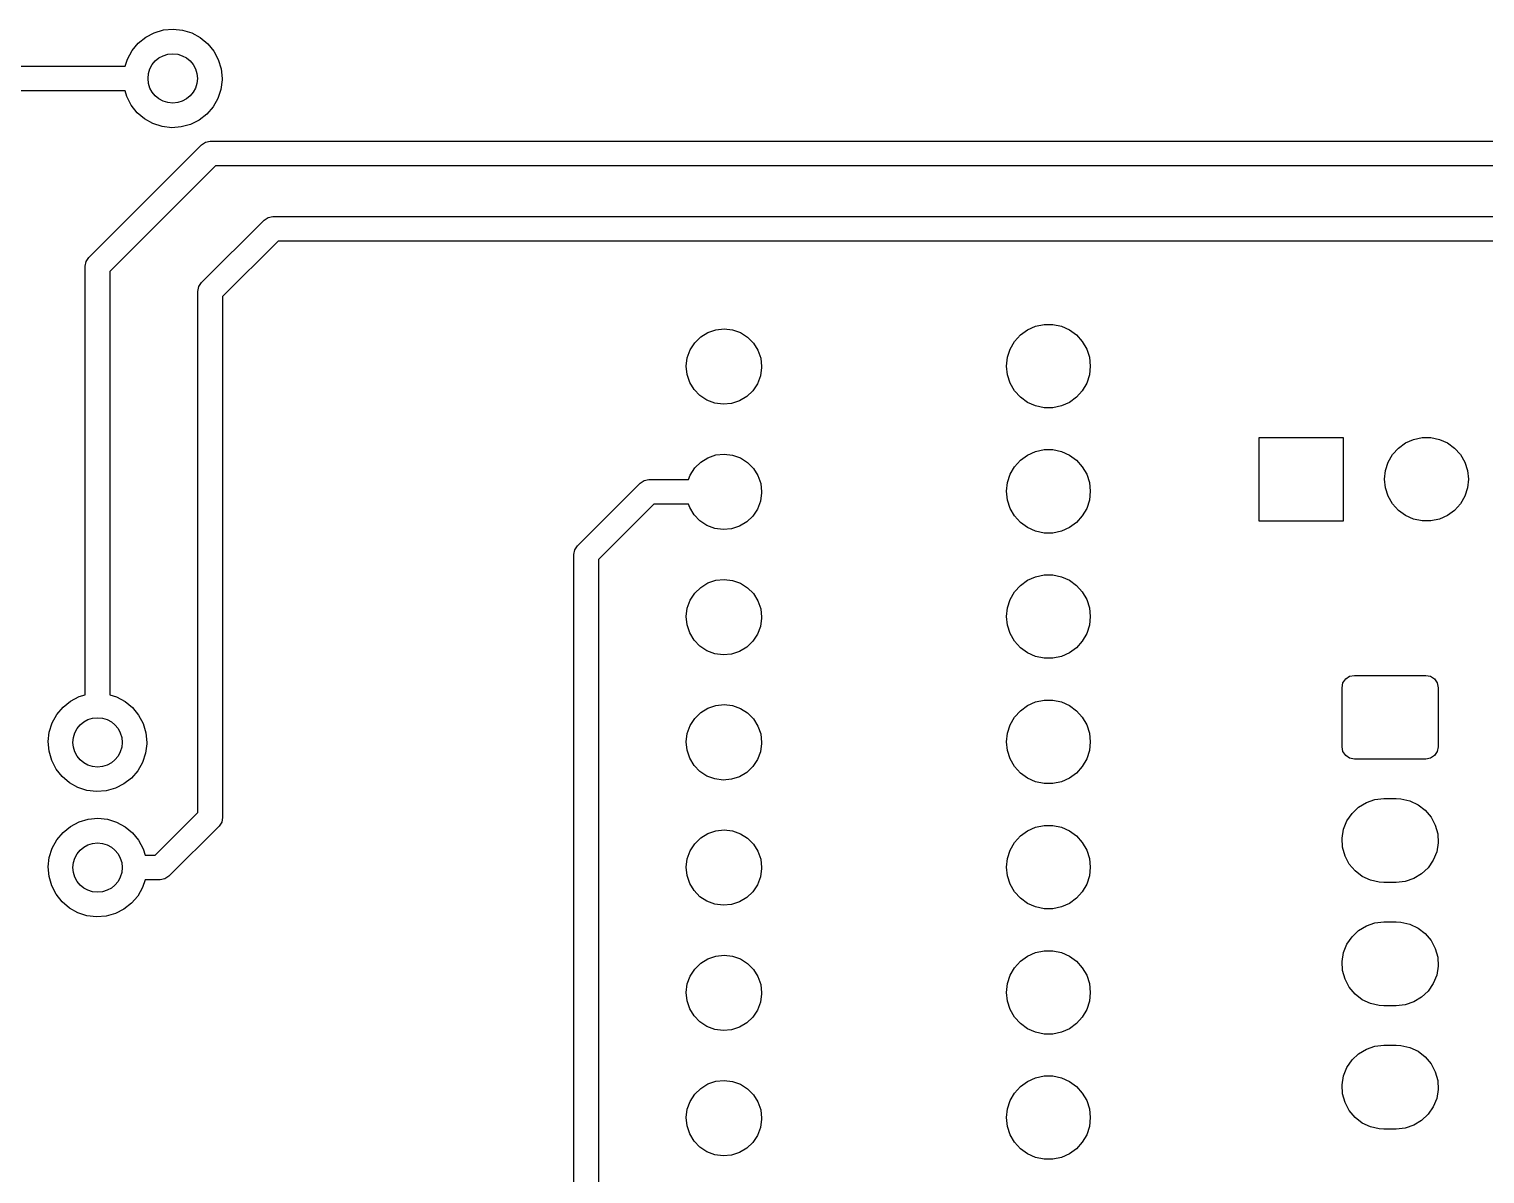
# Model space of a CAD drawing. Extents: x 3.94 to 7.51, y -4.49 to -2.62.
# Drawn here: x 4.635 to 5.797, y -3.535 to -2.621 of the extents above; entities that cross this region are included whole.
import ezdxf

# ---------------------------------------------------------------- set-up
doc = ezdxf.new("R2010")
doc.units = 0
doc.header["$MEASUREMENT"] = 0
doc.layers.add('BLACK', color=7, linetype='CONTINUOUS')

msp = doc.modelspace()

# ---------------------------------------------------------------- linework, layer by layer
at = {"layer": 'BLACK', "linetype": 'CONTINUOUS'}
for p, q in [((4.72844, -2.62706), (4.73525, -2.6235)), ((4.73525, -2.6235), (4.74262, -2.62133)), ((4.74262, -2.62133), (4.75027, -2.62063)), ((4.75027, -2.62063), (4.75792, -2.62143)), ((4.75792, -2.62143), (4.76526, -2.62371)), ((4.76526, -2.62371), (4.77202, -2.62736)), ((4.71381, -2.64449), (4.71752, -2.63776)), ((4.71752, -2.63776), (4.72245, -2.63187)), ((4.72245, -2.63187), (4.72844, -2.62706)), ((4.77202, -2.62736), (4.77794, -2.63226)), ((4.77794, -2.63226), (4.78279, -2.63821)), ((4.71202, -2.65016), (4.71381, -2.64449)), ((4.78279, -2.63821), (4.7864, -2.645)), ((4.7864, -2.645), (4.78862, -2.65235)), ((4.47, -2.65016), (4.71202, -2.65016)), ((4.78935, -2.6611), (4.78839, -2.66872)), ((4.78862, -2.65235), (4.78937, -2.66)), ((4.78937, -2.66), (4.78935, -2.6611)), ((4.71206, -2.66984), (4.47408, -2.66984)), ((4.71339, -2.67449), (4.71206, -2.66984)), ((4.78839, -2.66872), (4.78597, -2.67601)), ((4.71691, -2.68133), (4.71339, -2.67449)), ((4.72168, -2.68735), (4.71691, -2.68133)), ((4.78217, -2.68269), (4.77715, -2.68851)), ((4.78597, -2.67601), (4.78217, -2.68269)), ((4.72753, -2.69233), (4.72168, -2.68735)), ((4.73424, -2.69608), (4.72753, -2.69233)), ((4.7711, -2.69324), (4.76424, -2.69671)), ((4.77715, -2.68851), (4.7711, -2.69324)), ((4.74155, -2.69845), (4.73424, -2.69608)), ((4.74918, -2.69936), (4.74155, -2.69845)), ((4.75684, -2.69877), (4.74918, -2.69936)), ((4.76424, -2.69671), (4.75684, -2.69877)), ((4.68304, -2.80304), (4.77304, -2.71304)), ((4.77304, -2.71304), (4.77623, -2.71091)), ((4.77623, -2.71091), (4.78, -2.71016)), ((4.78, -2.71016), (6.07, -2.71016)), ((4.78408, -2.72984), (4.69984, -2.81408)), ((6.06592, -2.72984), (4.78408, -2.72984)), ((4.77304, -2.82304), (4.82304, -2.77304)), ((4.82304, -2.77304), (4.82623, -2.77091)), ((4.82623, -2.77091), (4.83, -2.77016)), ((4.83, -2.77016), (6.05, -2.77016)), ((4.83408, -2.78984), (4.78984, -2.83408)), ((6.04592, -2.78984), (4.83408, -2.78984)), ((4.68016, -2.81), (4.68091, -2.80623)), ((4.68016, -3.15205), (4.68016, -2.81)), ((4.68091, -2.80623), (4.68304, -2.80304)), ((4.69984, -2.81408), (4.69984, -3.15203)), ((4.77091, -2.82623), (4.77304, -2.82304)), ((4.77016, -2.83), (4.77091, -2.82623)), ((4.77016, -3.24592), (4.77016, -2.83)), ((4.78984, -2.83408), (4.78984, -3.25)), ((5.43228, -2.86063), (5.43867, -2.85778)), ((5.43867, -2.85778), (5.44552, -2.85633)), ((5.44552, -2.85633), (5.45251, -2.85633)), ((5.45251, -2.85633), (5.45936, -2.85778)), ((5.45936, -2.85778), (5.46575, -2.86063)), ((5.16666, -2.87096), (5.17146, -2.86627)), ((5.17146, -2.86627), (5.17718, -2.86275)), ((5.17718, -2.86275), (5.18353, -2.86058)), ((5.18353, -2.86058), (5.19021, -2.85988)), ((5.19021, -2.85988), (5.19688, -2.86068)), ((5.19688, -2.86068), (5.2032, -2.86293)), ((5.2032, -2.86293), (5.20887, -2.86653)), ((5.20887, -2.86653), (5.2136, -2.87129)), ((5.41844, -2.876), (5.42194, -2.86994)), ((5.42194, -2.86994), (5.42662, -2.86474)), ((5.42662, -2.86474), (5.43228, -2.86063)), ((5.46575, -2.86063), (5.47141, -2.86474)), ((5.47141, -2.86474), (5.47609, -2.86994)), ((5.47609, -2.86994), (5.47959, -2.876)), ((5.16073, -2.88292), (5.16302, -2.87661)), ((5.16302, -2.87661), (5.16666, -2.87096)), ((5.2136, -2.87129), (5.21716, -2.87699)), ((5.21716, -2.87699), (5.21937, -2.88333)), ((5.41628, -2.88265), (5.41844, -2.876)), ((5.47959, -2.876), (5.48175, -2.88265)), ((5.15988, -2.88958), (5.16073, -2.88292)), ((5.16054, -2.89626), (5.15988, -2.88958)), ((5.22011, -2.89084), (5.21917, -2.89749)), ((5.21937, -2.88333), (5.22012, -2.89)), ((5.22012, -2.89), (5.22011, -2.89084)), ((5.41555, -2.88961), (5.41628, -2.88265)), ((5.41628, -2.89656), (5.41555, -2.88961)), ((5.48175, -2.88265), (5.48248, -2.88961)), ((5.48248, -2.88961), (5.48175, -2.89656)), ((5.16266, -2.90263), (5.16054, -2.89626)), ((5.16614, -2.90838), (5.16266, -2.90263)), ((5.21679, -2.90377), (5.21307, -2.90936)), ((5.21917, -2.89749), (5.21679, -2.90377)), ((5.41844, -2.90322), (5.41628, -2.89656)), ((5.42194, -2.90928), (5.41844, -2.90322)), ((5.47959, -2.90322), (5.47609, -2.90928)), ((5.48175, -2.89656), (5.47959, -2.90322)), ((5.1708, -2.91321), (5.16614, -2.90838)), ((5.17642, -2.91688), (5.1708, -2.91321)), ((5.20821, -2.91399), (5.20244, -2.91743)), ((5.21307, -2.90936), (5.20821, -2.91399)), ((5.42662, -2.91448), (5.42194, -2.90928)), ((5.43228, -2.91859), (5.42662, -2.91448)), ((5.47141, -2.91448), (5.46575, -2.91859)), ((5.47609, -2.90928), (5.47141, -2.91448)), ((5.18271, -2.91922), (5.17642, -2.91688)), ((5.18937, -2.92011), (5.18271, -2.91922)), ((5.19606, -2.9195), (5.18937, -2.92011)), ((5.20244, -2.91743), (5.19606, -2.9195)), ((5.43867, -2.92143), (5.43228, -2.91859)), ((5.44552, -2.92289), (5.43867, -2.92143)), ((5.45251, -2.92289), (5.44552, -2.92289)), ((5.45936, -2.92143), (5.45251, -2.92289)), ((5.46575, -2.91859), (5.45936, -2.92143)), ((5.61732, -3.01346), (5.61732, -2.94654)), ((5.61732, -2.94654), (5.68425, -2.94654)), ((5.68425, -2.94654), (5.68425, -3.01346)), ((5.7284, -2.95513), (5.73406, -2.95102)), ((5.73406, -2.95102), (5.74045, -2.94817)), ((5.74045, -2.94817), (5.74729, -2.94672)), ((5.74729, -2.94672), (5.75429, -2.94672)), ((5.75429, -2.94672), (5.76113, -2.94817)), ((5.76113, -2.94817), (5.76752, -2.95102)), ((5.76752, -2.95102), (5.77318, -2.95513)), ((5.17146, -2.96627), (5.17718, -2.96275)), ((5.17718, -2.96275), (5.18353, -2.96058)), ((5.18353, -2.96058), (5.19021, -2.95988)), ((5.19021, -2.95988), (5.19688, -2.96068)), ((5.19688, -2.96068), (5.2032, -2.96293)), ((5.2032, -2.96293), (5.20887, -2.96653)), ((5.42662, -2.96474), (5.43228, -2.96063)), ((5.43228, -2.96063), (5.43867, -2.95778)), ((5.43867, -2.95778), (5.44552, -2.95633)), ((5.44552, -2.95633), (5.45251, -2.95633)), ((5.45251, -2.95633), (5.45936, -2.95778)), ((5.45936, -2.95778), (5.46575, -2.96063)), ((5.46575, -2.96063), (5.47141, -2.96474)), ((5.72022, -2.96639), (5.72371, -2.96033)), ((5.72371, -2.96033), (5.7284, -2.95513)), ((5.77318, -2.95513), (5.77786, -2.96033)), ((5.77786, -2.96033), (5.78136, -2.96639)), ((5.16302, -2.97661), (5.16666, -2.97096)), ((5.16666, -2.97096), (5.17146, -2.96627)), ((5.20887, -2.96653), (5.2136, -2.97129)), ((5.2136, -2.97129), (5.21716, -2.97699)), ((5.41844, -2.976), (5.42194, -2.96994)), ((5.42194, -2.96994), (5.42662, -2.96474)), ((5.47141, -2.96474), (5.47609, -2.96994)), ((5.47609, -2.96994), (5.47959, -2.976)), ((5.71732, -2.98), (5.71805, -2.97304)), ((5.71805, -2.97304), (5.72022, -2.96639)), ((5.78136, -2.96639), (5.78352, -2.97304)), ((5.78352, -2.97304), (5.78425, -2.98)), ((5.07304, -3.03304), (5.12304, -2.98304)), ((5.12304, -2.98304), (5.12623, -2.98091)), ((5.12623, -2.98091), (5.13, -2.98016)), ((5.13, -2.98016), (5.16173, -2.98016)), ((5.16173, -2.98016), (5.16302, -2.97661)), ((5.21716, -2.97699), (5.21937, -2.98333)), ((5.21937, -2.98333), (5.22012, -2.99)), ((5.41555, -2.98961), (5.41628, -2.98265)), ((5.41628, -2.98265), (5.41844, -2.976)), ((5.47959, -2.976), (5.48175, -2.98265)), ((5.48175, -2.98265), (5.48248, -2.98961)), ((5.71805, -2.98696), (5.71732, -2.98)), ((5.78425, -2.98), (5.78352, -2.98696)), ((5.21917, -2.99749), (5.21679, -3.00377)), ((5.22011, -2.99084), (5.21917, -2.99749)), ((5.22012, -2.99), (5.22011, -2.99084)), ((5.41628, -2.99656), (5.41555, -2.98961)), ((5.41844, -3.00322), (5.41628, -2.99656)), ((5.48175, -2.99656), (5.47959, -3.00322)), ((5.48248, -2.98961), (5.48175, -2.99656)), ((5.72022, -2.99361), (5.71805, -2.98696)), ((5.72371, -2.99967), (5.72022, -2.99361)), ((5.78136, -2.99361), (5.77786, -2.99967)), ((5.78352, -2.98696), (5.78136, -2.99361)), ((5.13408, -2.99984), (5.08984, -3.04408)), ((5.16173, -2.99984), (5.13408, -2.99984)), ((5.16266, -3.00263), (5.16173, -2.99984)), ((5.16614, -3.00838), (5.16266, -3.00263)), ((5.1708, -3.01321), (5.16614, -3.00838)), ((5.21307, -3.00936), (5.20821, -3.01399)), ((5.21679, -3.00377), (5.21307, -3.00936)), ((5.42194, -3.00928), (5.41844, -3.00322)), ((5.42662, -3.01448), (5.42194, -3.00928)), ((5.47609, -3.00928), (5.47141, -3.01448)), ((5.47959, -3.00322), (5.47609, -3.00928)), ((5.7284, -3.00487), (5.72371, -2.99967)), ((5.73406, -3.00898), (5.7284, -3.00487)), ((5.74045, -3.01183), (5.73406, -3.00898)), ((5.76752, -3.00898), (5.76113, -3.01183)), ((5.77318, -3.00487), (5.76752, -3.00898)), ((5.77786, -2.99967), (5.77318, -3.00487)), ((5.17642, -3.01688), (5.1708, -3.01321)), ((5.18271, -3.01922), (5.17642, -3.01688)), ((5.18937, -3.02011), (5.18271, -3.01922)), ((5.19606, -3.0195), (5.18937, -3.02011)), ((5.20244, -3.01743), (5.19606, -3.0195)), ((5.20821, -3.01399), (5.20244, -3.01743)), ((5.43228, -3.01859), (5.42662, -3.01448)), ((5.43867, -3.02143), (5.43228, -3.01859)), ((5.46575, -3.01859), (5.45936, -3.02143)), ((5.47141, -3.01448), (5.46575, -3.01859)), ((5.68425, -3.01346), (5.61732, -3.01346)), ((5.74729, -3.01328), (5.74045, -3.01183)), ((5.75429, -3.01328), (5.74729, -3.01328)), ((5.76113, -3.01183), (5.75429, -3.01328)), ((5.44552, -3.02289), (5.43867, -3.02143)), ((5.45251, -3.02289), (5.44552, -3.02289)), ((5.45936, -3.02143), (5.45251, -3.02289)), ((5.07016, -3.04), (5.07091, -3.03623)), ((5.07016, -3.74592), (5.07016, -3.04)), ((5.07091, -3.03623), (5.07304, -3.03304)), ((5.08984, -3.04408), (5.08984, -3.75)), ((5.16666, -3.07096), (5.17146, -3.06627)), ((5.17146, -3.06627), (5.17718, -3.06275)), ((5.17718, -3.06275), (5.18353, -3.06058)), ((5.18353, -3.06058), (5.19021, -3.05988)), ((5.19021, -3.05988), (5.19688, -3.06068)), ((5.19688, -3.06068), (5.2032, -3.06293)), ((5.2032, -3.06293), (5.20887, -3.06653)), ((5.20887, -3.06653), (5.2136, -3.07129)), ((5.42194, -3.06994), (5.42662, -3.06474)), ((5.42662, -3.06474), (5.43228, -3.06063)), ((5.43228, -3.06063), (5.43867, -3.05778)), ((5.43867, -3.05778), (5.44552, -3.05633)), ((5.44552, -3.05633), (5.45251, -3.05633)), ((5.45251, -3.05633), (5.45936, -3.05778)), ((5.45936, -3.05778), (5.46575, -3.06063)), ((5.46575, -3.06063), (5.47141, -3.06474)), ((5.47141, -3.06474), (5.47609, -3.06994)), ((5.16073, -3.08292), (5.16302, -3.07661)), ((5.16302, -3.07661), (5.16666, -3.07096)), ((5.2136, -3.07129), (5.21716, -3.07699)), ((5.21716, -3.07699), (5.21937, -3.08333)), ((5.41628, -3.08265), (5.41844, -3.076)), ((5.41844, -3.076), (5.42194, -3.06994)), ((5.47609, -3.06994), (5.47959, -3.076)), ((5.47959, -3.076), (5.48175, -3.08265)), ((5.15988, -3.08958), (5.16073, -3.08292)), ((5.16054, -3.09626), (5.15988, -3.08958)), ((5.22011, -3.09084), (5.21917, -3.09749)), ((5.21937, -3.08333), (5.22012, -3.09)), ((5.22012, -3.09), (5.22011, -3.09084)), ((5.41555, -3.08961), (5.41628, -3.08265)), ((5.41628, -3.09656), (5.41555, -3.08961)), ((5.48175, -3.08265), (5.48248, -3.08961)), ((5.48248, -3.08961), (5.48175, -3.09656)), ((5.16266, -3.10263), (5.16054, -3.09626)), ((5.16614, -3.10838), (5.16266, -3.10263)), ((5.21917, -3.09749), (5.21679, -3.10377)), ((5.41844, -3.10322), (5.41628, -3.09656)), ((5.48175, -3.09656), (5.47959, -3.10322)), ((5.1708, -3.11321), (5.16614, -3.10838)), ((5.17642, -3.11688), (5.1708, -3.11321)), ((5.20821, -3.11399), (5.20244, -3.11743)), ((5.21307, -3.10936), (5.20821, -3.11399)), ((5.21679, -3.10377), (5.21307, -3.10936)), ((5.42194, -3.10928), (5.41844, -3.10322)), ((5.42662, -3.11448), (5.42194, -3.10928)), ((5.47609, -3.10928), (5.47141, -3.11448)), ((5.47959, -3.10322), (5.47609, -3.10928)), ((5.18271, -3.11922), (5.17642, -3.11688)), ((5.18937, -3.12011), (5.18271, -3.11922)), ((5.19606, -3.1195), (5.18937, -3.12011)), ((5.20244, -3.11743), (5.19606, -3.1195)), ((5.43228, -3.11859), (5.42662, -3.11448)), ((5.43867, -3.12143), (5.43228, -3.11859)), ((5.44552, -3.12289), (5.43867, -3.12143)), ((5.45251, -3.12289), (5.44552, -3.12289)), ((5.45936, -3.12143), (5.45251, -3.12289)), ((5.46575, -3.11859), (5.45936, -3.12143)), ((5.47141, -3.11448), (5.46575, -3.11859)), ((5.68631, -3.13942), (5.6895, -3.13728)), ((5.6895, -3.13728), (5.69327, -3.13654)), ((5.69327, -3.13654), (5.75035, -3.13654)), ((5.75035, -3.13654), (5.75412, -3.13728)), ((5.75412, -3.13728), (5.75731, -3.13942)), ((5.68343, -3.14638), (5.68417, -3.14261)), ((5.68343, -3.19362), (5.68343, -3.14638)), ((5.68417, -3.14261), (5.68631, -3.13942)), ((5.75731, -3.13942), (5.75945, -3.14261)), ((5.75945, -3.14261), (5.7602, -3.14638)), ((5.7602, -3.14638), (5.7602, -3.19362)), ((4.66245, -3.16187), (4.66844, -3.15706)), ((4.66844, -3.15706), (4.67525, -3.1535)), ((4.67525, -3.1535), (4.68016, -3.15205)), ((4.69984, -3.15203), (4.70526, -3.15371)), ((4.70526, -3.15371), (4.71202, -3.15736)), ((4.71202, -3.15736), (4.71794, -3.16226)), ((5.17718, -3.16275), (5.18353, -3.16058)), ((5.18353, -3.16058), (5.19021, -3.15988)), ((5.19021, -3.15988), (5.19688, -3.16068)), ((5.19688, -3.16068), (5.2032, -3.16293)), ((5.42662, -3.16474), (5.43228, -3.16063)), ((5.43228, -3.16063), (5.43867, -3.15778)), ((5.43867, -3.15778), (5.44552, -3.15633)), ((5.44552, -3.15633), (5.45251, -3.15633)), ((5.45251, -3.15633), (5.45936, -3.15778)), ((5.45936, -3.15778), (5.46575, -3.16063)), ((5.46575, -3.16063), (5.47141, -3.16474)), ((4.65381, -3.17449), (4.65752, -3.16776)), ((4.65752, -3.16776), (4.66245, -3.16187)), ((4.71794, -3.16226), (4.72279, -3.16821)), ((4.72279, -3.16821), (4.7264, -3.175)), ((5.16302, -3.17661), (5.16666, -3.17096)), ((5.16666, -3.17096), (5.17146, -3.16627)), ((5.17146, -3.16627), (5.17718, -3.16275)), ((5.2032, -3.16293), (5.20887, -3.16653)), ((5.20887, -3.16653), (5.2136, -3.17129)), ((5.2136, -3.17129), (5.21716, -3.17699)), ((5.41844, -3.176), (5.42194, -3.16994)), ((5.42194, -3.16994), (5.42662, -3.16474)), ((5.47141, -3.16474), (5.47609, -3.16994)), ((5.47609, -3.16994), (5.47959, -3.176)), ((4.65063, -3.18945), (4.65149, -3.18181)), ((4.65149, -3.18181), (4.65381, -3.17449)), ((4.7264, -3.175), (4.72862, -3.18235)), ((4.72862, -3.18235), (4.72937, -3.19)), ((5.15988, -3.18958), (5.16073, -3.18292)), ((5.16073, -3.18292), (5.16302, -3.17661)), ((5.21716, -3.17699), (5.21937, -3.18333)), ((5.21937, -3.18333), (5.22012, -3.19)), ((5.41555, -3.18961), (5.41628, -3.18265)), ((5.41628, -3.18265), (5.41844, -3.176)), ((5.47959, -3.176), (5.48175, -3.18265)), ((5.48175, -3.18265), (5.48248, -3.18961)), ((4.65128, -3.19711), (4.65063, -3.18945)), ((4.72935, -3.1911), (4.72839, -3.19872)), ((4.72937, -3.19), (4.72935, -3.1911)), ((5.16054, -3.19626), (5.15988, -3.18958)), ((5.22011, -3.19084), (5.21917, -3.19749)), ((5.22012, -3.19), (5.22011, -3.19084)), ((5.41628, -3.19656), (5.41555, -3.18961)), ((5.48248, -3.18961), (5.48175, -3.19656)), ((5.68417, -3.19739), (5.68343, -3.19362)), ((5.7602, -3.19362), (5.75945, -3.19739)), ((4.65339, -3.20449), (4.65128, -3.19711)), ((4.65691, -3.21133), (4.65339, -3.20449)), ((4.72597, -3.20601), (4.72217, -3.21269)), ((4.72839, -3.19872), (4.72597, -3.20601)), ((5.16266, -3.20263), (5.16054, -3.19626)), ((5.16614, -3.20838), (5.16266, -3.20263)), ((5.21679, -3.20377), (5.21307, -3.20936)), ((5.21917, -3.19749), (5.21679, -3.20377)), ((5.41844, -3.20322), (5.41628, -3.19656)), ((5.42194, -3.20928), (5.41844, -3.20322)), ((5.47959, -3.20322), (5.47609, -3.20928)), ((5.48175, -3.19656), (5.47959, -3.20322)), ((5.68631, -3.20058), (5.68417, -3.19739)), ((5.6895, -3.20272), (5.68631, -3.20058)), ((5.69327, -3.20346), (5.6895, -3.20272)), ((5.75035, -3.20346), (5.69327, -3.20346)), ((5.75412, -3.20272), (5.75035, -3.20346)), ((5.75731, -3.20058), (5.75412, -3.20272)), ((5.75945, -3.19739), (5.75731, -3.20058)), ((4.66168, -3.21735), (4.65691, -3.21133)), ((4.66753, -3.22233), (4.66168, -3.21735)), ((4.71715, -3.21851), (4.7111, -3.22324)), ((4.72217, -3.21269), (4.71715, -3.21851)), ((5.1708, -3.21321), (5.16614, -3.20838)), ((5.17642, -3.21688), (5.1708, -3.21321)), ((5.18271, -3.21922), (5.17642, -3.21688)), ((5.20244, -3.21743), (5.19606, -3.2195)), ((5.20821, -3.21399), (5.20244, -3.21743)), ((5.21307, -3.20936), (5.20821, -3.21399)), ((5.42662, -3.21448), (5.42194, -3.20928)), ((5.43228, -3.21859), (5.42662, -3.21448)), ((5.43867, -3.22143), (5.43228, -3.21859)), ((5.46575, -3.21859), (5.45936, -3.22143)), ((5.47141, -3.21448), (5.46575, -3.21859)), ((5.47609, -3.20928), (5.47141, -3.21448)), ((4.67424, -3.22608), (4.66753, -3.22233)), ((4.68155, -3.22845), (4.67424, -3.22608)), ((4.68918, -3.22936), (4.68155, -3.22845)), ((4.69684, -3.22877), (4.68918, -3.22936)), ((4.70424, -3.22671), (4.69684, -3.22877)), ((4.7111, -3.22324), (4.70424, -3.22671)), ((5.18937, -3.22011), (5.18271, -3.21922)), ((5.19606, -3.2195), (5.18937, -3.22011)), ((5.44552, -3.22289), (5.43867, -3.22143)), ((5.45251, -3.22289), (5.44552, -3.22289)), ((5.45936, -3.22143), (5.45251, -3.22289)), ((5.69141, -3.24674), (5.69666, -3.24177)), ((5.69666, -3.24177), (5.70285, -3.23805)), ((5.70285, -3.23805), (5.7097, -3.23574)), ((5.7097, -3.23574), (5.71689, -3.23496)), ((5.71689, -3.23496), (5.72673, -3.23496)), ((5.72673, -3.23496), (5.73046, -3.23517)), ((5.73046, -3.23517), (5.73752, -3.23675)), ((5.73752, -3.23675), (5.74407, -3.2398)), ((5.74407, -3.2398), (5.74981, -3.24419)), ((4.66844, -3.25706), (4.67525, -3.2535)), ((4.67525, -3.2535), (4.68262, -3.25133)), ((4.68262, -3.25133), (4.69027, -3.25063)), ((4.69027, -3.25063), (4.69792, -3.25143)), ((4.69792, -3.25143), (4.70526, -3.25371)), ((4.70526, -3.25371), (4.71202, -3.25736)), ((4.73592, -3.28016), (4.77016, -3.24592)), ((4.78909, -3.25377), (4.78696, -3.25696)), ((4.78984, -3.25), (4.78909, -3.25377)), ((5.68466, -3.25943), (5.68734, -3.25271)), ((5.68734, -3.25271), (5.69141, -3.24674)), ((5.74981, -3.24419), (5.75448, -3.24971)), ((5.75448, -3.24971), (5.75785, -3.25611)), ((4.65752, -3.26776), (4.66245, -3.26187)), ((4.66245, -3.26187), (4.66844, -3.25706)), ((4.71202, -3.25736), (4.71794, -3.26226)), ((4.71794, -3.26226), (4.72279, -3.26821)), ((4.78696, -3.25696), (4.74696, -3.29696)), ((5.17146, -3.26627), (5.17718, -3.26275)), ((5.17718, -3.26275), (5.18353, -3.26058)), ((5.18353, -3.26058), (5.19021, -3.25988)), ((5.19021, -3.25988), (5.19688, -3.26068)), ((5.19688, -3.26068), (5.2032, -3.26293)), ((5.2032, -3.26293), (5.20887, -3.26653)), ((5.42194, -3.26994), (5.42662, -3.26474)), ((5.42662, -3.26474), (5.43228, -3.26063)), ((5.43228, -3.26063), (5.43867, -3.25778)), ((5.43867, -3.25778), (5.44552, -3.25633)), ((5.44552, -3.25633), (5.45251, -3.25633)), ((5.45251, -3.25633), (5.45936, -3.25778)), ((5.45936, -3.25778), (5.46575, -3.26063)), ((5.46575, -3.26063), (5.47141, -3.26474)), ((5.47141, -3.26474), (5.47609, -3.26994)), ((5.68348, -3.26656), (5.68466, -3.25943)), ((5.75785, -3.25611), (5.75977, -3.26307)), ((5.75977, -3.26307), (5.76014, -3.27029)), ((4.65149, -3.28181), (4.65381, -3.27449)), ((4.65381, -3.27449), (4.65752, -3.26776)), ((4.72279, -3.26821), (4.7264, -3.275)), ((4.7264, -3.275), (4.72796, -3.28016)), ((5.16073, -3.28292), (5.16302, -3.27661)), ((5.16302, -3.27661), (5.16666, -3.27096)), ((5.16666, -3.27096), (5.17146, -3.26627)), ((5.20887, -3.26653), (5.2136, -3.27129)), ((5.2136, -3.27129), (5.21716, -3.27699)), ((5.21716, -3.27699), (5.21937, -3.28333)), ((5.41628, -3.28265), (5.41844, -3.276)), ((5.41844, -3.276), (5.42194, -3.26994)), ((5.47609, -3.26994), (5.47959, -3.276)), ((5.47959, -3.276), (5.48175, -3.28265)), ((5.68386, -3.27378), (5.68348, -3.26656)), ((5.68578, -3.28074), (5.68386, -3.27378)), ((5.76014, -3.27029), (5.75896, -3.27742)), ((4.65063, -3.28945), (4.65149, -3.28181)), ((4.72796, -3.28016), (4.73592, -3.28016)), ((5.15988, -3.28958), (5.16073, -3.28292)), ((5.21937, -3.28333), (5.22012, -3.29)), ((5.41555, -3.28961), (5.41628, -3.28265)), ((5.48175, -3.28265), (5.48248, -3.28961)), ((5.68915, -3.28714), (5.68578, -3.28074)), ((5.69381, -3.29266), (5.68915, -3.28714)), ((5.75628, -3.28414), (5.75222, -3.29011)), ((5.75896, -3.27742), (5.75628, -3.28414)), ((4.65128, -3.29711), (4.65063, -3.28945)), ((4.65339, -3.30449), (4.65128, -3.29711)), ((4.72802, -3.29984), (4.72597, -3.30601)), ((4.74, -3.29984), (4.72802, -3.29984)), ((4.74377, -3.29909), (4.74, -3.29984)), ((4.74696, -3.29696), (4.74377, -3.29909)), ((5.16054, -3.29626), (5.15988, -3.28958)), ((5.16266, -3.30263), (5.16054, -3.29626)), ((5.21917, -3.29749), (5.21679, -3.30377)), ((5.22011, -3.29084), (5.21917, -3.29749)), ((5.22012, -3.29), (5.22011, -3.29084)), ((5.41628, -3.29656), (5.41555, -3.28961)), ((5.41844, -3.30322), (5.41628, -3.29656)), ((5.48175, -3.29656), (5.47959, -3.30322)), ((5.48248, -3.28961), (5.48175, -3.29656)), ((5.69955, -3.29705), (5.69381, -3.29266)), ((5.70611, -3.3001), (5.69955, -3.29705)), ((5.71316, -3.30168), (5.70611, -3.3001)), ((5.74077, -3.2988), (5.73392, -3.30111)), ((5.74696, -3.29508), (5.74077, -3.2988)), ((5.75222, -3.29011), (5.74696, -3.29508)), ((4.65691, -3.31133), (4.65339, -3.30449)), ((4.66168, -3.31735), (4.65691, -3.31133)), ((4.72597, -3.30601), (4.72217, -3.31269)), ((5.16614, -3.30838), (5.16266, -3.30263)), ((5.1708, -3.31321), (5.16614, -3.30838)), ((5.21307, -3.30936), (5.20821, -3.31399)), ((5.21679, -3.30377), (5.21307, -3.30936)), ((5.42194, -3.30928), (5.41844, -3.30322)), ((5.42662, -3.31448), (5.42194, -3.30928)), ((5.47609, -3.30928), (5.47141, -3.31448)), ((5.47959, -3.30322), (5.47609, -3.30928)), ((5.71689, -3.30189), (5.71316, -3.30168)), ((5.72673, -3.30189), (5.71689, -3.30189)), ((5.73392, -3.30111), (5.72673, -3.30189)), ((4.66753, -3.32233), (4.66168, -3.31735)), ((4.67424, -3.32608), (4.66753, -3.32233)), ((4.7111, -3.32324), (4.70424, -3.32671)), ((4.71715, -3.31851), (4.7111, -3.32324)), ((4.72217, -3.31269), (4.71715, -3.31851)), ((5.17642, -3.31688), (5.1708, -3.31321)), ((5.18271, -3.31922), (5.17642, -3.31688)), ((5.18937, -3.32011), (5.18271, -3.31922)), ((5.19606, -3.3195), (5.18937, -3.32011)), ((5.20244, -3.31743), (5.19606, -3.3195)), ((5.20821, -3.31399), (5.20244, -3.31743)), ((5.43228, -3.31859), (5.42662, -3.31448)), ((5.43867, -3.32143), (5.43228, -3.31859)), ((5.44552, -3.32289), (5.43867, -3.32143)), ((5.45251, -3.32289), (5.44552, -3.32289)), ((5.45936, -3.32143), (5.45251, -3.32289)), ((5.46575, -3.31859), (5.45936, -3.32143)), ((5.47141, -3.31448), (5.46575, -3.31859)), ((4.68155, -3.32845), (4.67424, -3.32608)), ((4.68918, -3.32936), (4.68155, -3.32845)), ((4.69684, -3.32877), (4.68918, -3.32936)), ((4.70424, -3.32671), (4.69684, -3.32877)), ((5.70285, -3.33647), (5.7097, -3.33417)), ((5.7097, -3.33417), (5.71689, -3.33339)), ((5.71689, -3.33339), (5.72673, -3.33339)), ((5.72673, -3.33339), (5.73046, -3.33359)), ((5.73046, -3.33359), (5.73752, -3.33517)), ((5.68734, -3.35114), (5.69141, -3.34516)), ((5.69141, -3.34516), (5.69666, -3.34019)), ((5.69666, -3.34019), (5.70285, -3.33647)), ((5.73752, -3.33517), (5.74407, -3.33823)), ((5.74407, -3.33823), (5.74981, -3.34262)), ((5.74981, -3.34262), (5.75448, -3.34814)), ((5.43228, -3.36063), (5.43867, -3.35778)), ((5.43867, -3.35778), (5.44552, -3.35633)), ((5.44552, -3.35633), (5.45251, -3.35633)), ((5.45251, -3.35633), (5.45936, -3.35778)), ((5.45936, -3.35778), (5.46575, -3.36063)), ((5.68348, -3.36498), (5.68466, -3.35785)), ((5.68466, -3.35785), (5.68734, -3.35114)), ((5.75448, -3.34814), (5.75785, -3.35453)), ((5.75785, -3.35453), (5.75977, -3.3615)), ((5.16666, -3.37096), (5.17146, -3.36627)), ((5.17146, -3.36627), (5.17718, -3.36275)), ((5.17718, -3.36275), (5.18353, -3.36058)), ((5.18353, -3.36058), (5.19021, -3.35988)), ((5.19021, -3.35988), (5.19688, -3.36068)), ((5.19688, -3.36068), (5.2032, -3.36293)), ((5.2032, -3.36293), (5.20887, -3.36653)), ((5.20887, -3.36653), (5.2136, -3.37129)), ((5.41844, -3.376), (5.42194, -3.36994)), ((5.42194, -3.36994), (5.42662, -3.36474)), ((5.42662, -3.36474), (5.43228, -3.36063)), ((5.46575, -3.36063), (5.47141, -3.36474)), ((5.47141, -3.36474), (5.47609, -3.36994)), ((5.47609, -3.36994), (5.47959, -3.376)), ((5.68386, -3.3722), (5.68348, -3.36498)), ((5.76014, -3.36872), (5.75896, -3.37585)), ((5.75977, -3.3615), (5.76014, -3.36872)), ((5.16073, -3.38292), (5.16302, -3.37661)), ((5.16302, -3.37661), (5.16666, -3.37096)), ((5.2136, -3.37129), (5.21716, -3.37699)), ((5.21716, -3.37699), (5.21937, -3.38333)), ((5.41628, -3.38265), (5.41844, -3.376)), ((5.47959, -3.376), (5.48175, -3.38265)), ((5.68578, -3.37917), (5.68386, -3.3722)), ((5.68915, -3.38556), (5.68578, -3.37917)), ((5.75896, -3.37585), (5.75628, -3.38256)), ((5.15988, -3.38958), (5.16073, -3.38292)), ((5.16054, -3.39626), (5.15988, -3.38958)), ((5.22011, -3.39084), (5.21917, -3.39749)), ((5.21937, -3.38333), (5.22012, -3.39)), ((5.22012, -3.39), (5.22011, -3.39084)), ((5.41555, -3.38961), (5.41628, -3.38265)), ((5.41628, -3.39656), (5.41555, -3.38961)), ((5.48175, -3.38265), (5.48248, -3.38961)), ((5.48248, -3.38961), (5.48175, -3.39656)), ((5.69381, -3.39108), (5.68915, -3.38556)), ((5.69955, -3.39547), (5.69381, -3.39108)), ((5.75222, -3.38854), (5.74696, -3.39351)), ((5.75628, -3.38256), (5.75222, -3.38854)), ((5.16266, -3.40263), (5.16054, -3.39626)), ((5.16614, -3.40838), (5.16266, -3.40263)), ((5.21679, -3.40377), (5.21307, -3.40936)), ((5.21917, -3.39749), (5.21679, -3.40377)), ((5.41844, -3.40322), (5.41628, -3.39656)), ((5.42194, -3.40928), (5.41844, -3.40322)), ((5.47959, -3.40322), (5.47609, -3.40928)), ((5.48175, -3.39656), (5.47959, -3.40322)), ((5.70611, -3.39853), (5.69955, -3.39547)), ((5.71316, -3.40011), (5.70611, -3.39853)), ((5.71689, -3.40031), (5.71316, -3.40011)), ((5.72673, -3.40031), (5.71689, -3.40031)), ((5.73392, -3.39953), (5.72673, -3.40031)), ((5.74077, -3.39723), (5.73392, -3.39953)), ((5.74696, -3.39351), (5.74077, -3.39723)), ((5.1708, -3.41321), (5.16614, -3.40838)), ((5.17642, -3.41688), (5.1708, -3.41321)), ((5.20821, -3.41399), (5.20244, -3.41743)), ((5.21307, -3.40936), (5.20821, -3.41399)), ((5.42662, -3.41448), (5.42194, -3.40928)), ((5.43228, -3.41859), (5.42662, -3.41448)), ((5.47141, -3.41448), (5.46575, -3.41859)), ((5.47609, -3.40928), (5.47141, -3.41448)), ((5.18271, -3.41922), (5.17642, -3.41688)), ((5.18937, -3.42011), (5.18271, -3.41922)), ((5.19606, -3.4195), (5.18937, -3.42011)), ((5.20244, -3.41743), (5.19606, -3.4195)), ((5.43867, -3.42143), (5.43228, -3.41859)), ((5.44552, -3.42289), (5.43867, -3.42143)), ((5.45251, -3.42289), (5.44552, -3.42289)), ((5.45936, -3.42143), (5.45251, -3.42289)), ((5.46575, -3.41859), (5.45936, -3.42143)), ((5.69141, -3.44359), (5.69666, -3.43862)), ((5.69666, -3.43862), (5.70285, -3.4349)), ((5.70285, -3.4349), (5.7097, -3.43259)), ((5.7097, -3.43259), (5.71689, -3.43181)), ((5.71689, -3.43181), (5.72673, -3.43181)), ((5.72673, -3.43181), (5.73046, -3.43202)), ((5.73046, -3.43202), (5.73752, -3.4336)), ((5.73752, -3.4336), (5.74407, -3.43665)), ((5.74407, -3.43665), (5.74981, -3.44104)), ((5.68466, -3.45628), (5.68734, -3.44956)), ((5.68734, -3.44956), (5.69141, -3.44359)), ((5.74981, -3.44104), (5.75448, -3.44656)), ((5.75448, -3.44656), (5.75785, -3.45296)), ((5.17146, -3.46627), (5.17718, -3.46275)), ((5.17718, -3.46275), (5.18353, -3.46058)), ((5.18353, -3.46058), (5.19021, -3.45988)), ((5.19021, -3.45988), (5.19688, -3.46068)), ((5.19688, -3.46068), (5.2032, -3.46293)), ((5.2032, -3.46293), (5.20887, -3.46653)), ((5.42662, -3.46474), (5.43228, -3.46063)), ((5.43228, -3.46063), (5.43867, -3.45778)), ((5.43867, -3.45778), (5.44552, -3.45633)), ((5.44552, -3.45633), (5.45251, -3.45633)), ((5.45251, -3.45633), (5.45936, -3.45778)), ((5.45936, -3.45778), (5.46575, -3.46063)), ((5.46575, -3.46063), (5.47141, -3.46474)), ((5.68348, -3.46341), (5.68466, -3.45628)), ((5.75785, -3.45296), (5.75977, -3.45993)), ((5.75977, -3.45993), (5.76014, -3.46714)), ((5.16302, -3.47661), (5.16666, -3.47096)), ((5.16666, -3.47096), (5.17146, -3.46627)), ((5.20887, -3.46653), (5.2136, -3.47129)), ((5.2136, -3.47129), (5.21716, -3.47699)), ((5.41844, -3.476), (5.42194, -3.46994)), ((5.42194, -3.46994), (5.42662, -3.46474)), ((5.47141, -3.46474), (5.47609, -3.46994)), ((5.47609, -3.46994), (5.47959, -3.476)), ((5.68386, -3.47063), (5.68348, -3.46341)), ((5.68578, -3.47759), (5.68386, -3.47063)), ((5.75896, -3.47427), (5.75628, -3.48099)), ((5.76014, -3.46714), (5.75896, -3.47427)), ((5.15988, -3.48958), (5.16073, -3.48292)), ((5.16073, -3.48292), (5.16302, -3.47661)), ((5.21716, -3.47699), (5.21937, -3.48333)), ((5.21937, -3.48333), (5.22012, -3.49)), ((5.41555, -3.48961), (5.41628, -3.48265)), ((5.41628, -3.48265), (5.41844, -3.476)), ((5.47959, -3.476), (5.48175, -3.48265)), ((5.48175, -3.48265), (5.48248, -3.48961)), ((5.68915, -3.48399), (5.68578, -3.47759)), ((5.69381, -3.48951), (5.68915, -3.48399)), ((5.75628, -3.48099), (5.75222, -3.48696)), ((5.16054, -3.49626), (5.15988, -3.48958)), ((5.16266, -3.50263), (5.16054, -3.49626)), ((5.21917, -3.49749), (5.21679, -3.50377)), ((5.22011, -3.49084), (5.21917, -3.49749)), ((5.22012, -3.49), (5.22011, -3.49084)), ((5.41628, -3.49656), (5.41555, -3.48961)), ((5.41844, -3.50322), (5.41628, -3.49656)), ((5.48175, -3.49656), (5.47959, -3.50322)), ((5.48248, -3.48961), (5.48175, -3.49656)), ((5.69955, -3.4939), (5.69381, -3.48951)), ((5.70611, -3.49695), (5.69955, -3.4939)), ((5.71316, -3.49853), (5.70611, -3.49695)), ((5.74077, -3.49565), (5.73392, -3.49796)), ((5.74696, -3.49193), (5.74077, -3.49565)), ((5.75222, -3.48696), (5.74696, -3.49193)), ((5.16614, -3.50838), (5.16266, -3.50263)), ((5.1708, -3.51321), (5.16614, -3.50838)), ((5.21307, -3.50936), (5.20821, -3.51399)), ((5.21679, -3.50377), (5.21307, -3.50936)), ((5.42194, -3.50928), (5.41844, -3.50322)), ((5.42662, -3.51448), (5.42194, -3.50928)), ((5.47609, -3.50928), (5.47141, -3.51448)), ((5.47959, -3.50322), (5.47609, -3.50928)), ((5.71689, -3.49874), (5.71316, -3.49853)), ((5.72673, -3.49874), (5.71689, -3.49874)), ((5.73392, -3.49796), (5.72673, -3.49874)), ((5.17642, -3.51688), (5.1708, -3.51321)), ((5.18271, -3.51922), (5.17642, -3.51688)), ((5.18937, -3.52011), (5.18271, -3.51922)), ((5.19606, -3.5195), (5.18937, -3.52011)), ((5.20244, -3.51743), (5.19606, -3.5195)), ((5.20821, -3.51399), (5.20244, -3.51743)), ((5.43228, -3.51859), (5.42662, -3.51448)), ((5.43867, -3.52143), (5.43228, -3.51859)), ((5.46575, -3.51859), (5.45936, -3.52143)), ((5.47141, -3.51448), (5.46575, -3.51859)), ((5.44552, -3.52289), (5.43867, -3.52143)), ((5.45251, -3.52289), (5.44552, -3.52289)), ((5.45936, -3.52143), (5.45251, -3.52289))]:
    msp.add_line(p, q, dxfattribs=at)
at = {"layer": 'BLACK'}
for centre in [(4.75, -2.66), (4.69, -3.19), (4.69, -3.29)]:
    msp.add_circle(centre, 0.01969, dxfattribs=at)

doc.saveas('drawing.dxf')
